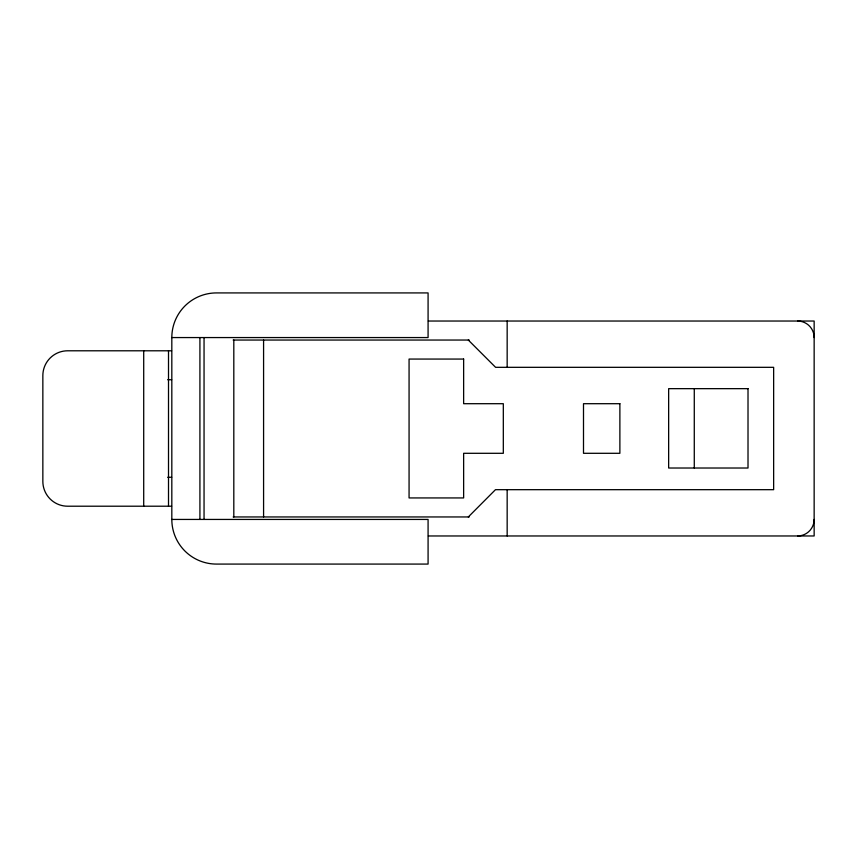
<?xml version="1.0" encoding="UTF-8"?>
<svg xmlns="http://www.w3.org/2000/svg" width="857" height="857" viewBox="0 0 857 857"><rect width="100%" height="100%" fill="white"/><g stroke="black" fill="none" stroke-linecap="round" stroke-linejoin="round"><path stroke-width="1.29" d="M468.308 516.953L495.475 489.679L773.646 489.679L773.646 367.321L495.592 367.321L468.308 340.047M428.382 321.032L814.15 321.032L814.15 535.968L428.382 535.968M171.818 337.562L428.082 337.562L428.082 292.923L216.457 292.923A44.639 44.639 0 0 0 171.818 337.562L171.818 519.438A44.639 44.639 0 0 0 216.457 564.077L428.082 564.077L428.082 519.438L171.818 519.438M233.158 340.047L469.208 340.047M171.582 350.792L67.649 350.792A24.799 24.799 0 0 0 42.85 375.591L42.85 481.409A24.799 24.799 0 0 0 67.649 506.208L171.582 506.208M167.683 379.726L171.657 379.726M167.683 477.274L171.657 477.274M233.158 516.953L469.208 516.953M694.277 388.66L694.277 468.018M507.162 321.032L507.162 367.321M507.162 489.679L507.162 535.968M263.581 340.047L263.581 516.953M233.811 340.047L233.811 516.953M204.052 337.562L204.052 519.438M199.917 337.562L199.917 519.438M168.508 350.792L168.508 506.208M143.708 350.792L143.708 506.208M797.621 321.032A16.529 16.529 0 0 1 814.15 337.562M814.15 519.438A16.529 16.529 0 0 1 797.621 535.968M463.637 359.062L409.068 359.062L409.068 497.938L463.637 497.938L463.637 453.299L503.316 453.299L503.316 403.701L463.637 403.701L463.637 359.062M748.011 388.66L668.653 388.66L668.653 468.018L748.011 468.018L748.011 388.66M619.879 403.701L583.499 403.701L583.499 453.299L619.879 453.299L619.879 403.701"/></g></svg>
